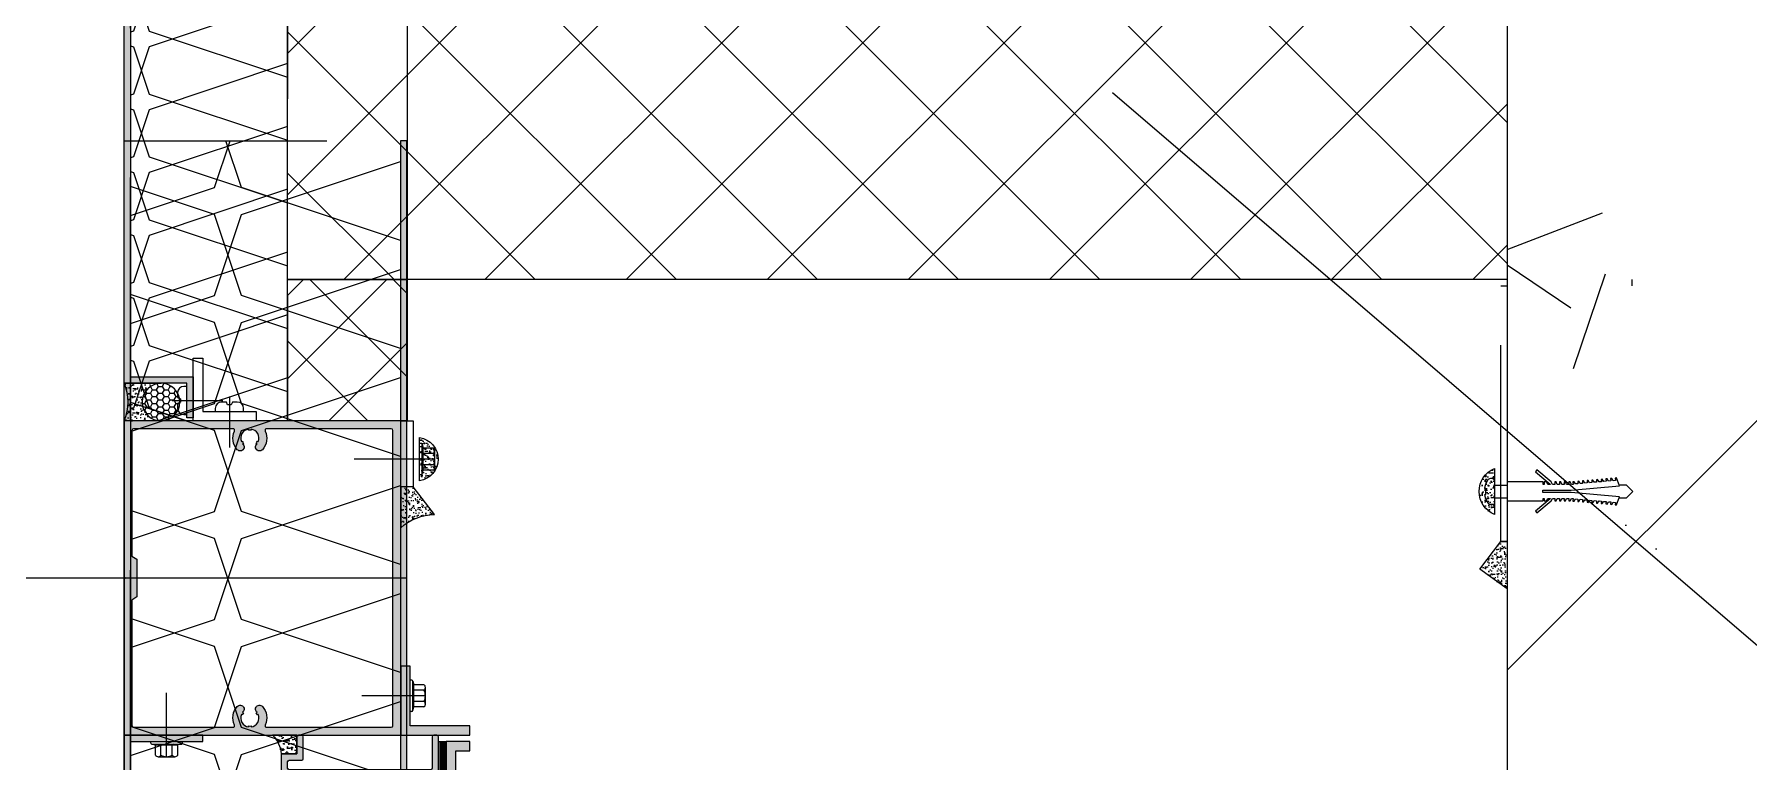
# Model space of a CAD drawing. Header units: millimetres. Extents: x 12351878 to 12381578, y 696206 to 738256.
# Drawn here: x 12375966 to 12376511, y 731480 to 731712 of the extents above; entities that cross this region are included whole.
import ezdxf

# ---------------------------------------------------------------- set-up
doc = ezdxf.new("R2010")
doc.units = ezdxf.units.MM
doc.header["$LTSCALE"] = 1000
for name, pattern in [('CENTER', [50.800000000000004, 31.75, -6.35, 6.35, -6.35]), ('CENTER2', [28.575000000000003, 19.05, -3.175, 3.175, -3.175]), ('HIDDEN', [0.125, 0.0625, -0.0625]), ('HIDDENX2', [19.049999999999997, 12.7, -6.35])]:
    doc.linetypes.add(name, pattern=pattern)
for name, color, linetype in [('A-WALL', 5, 'Continuous'), ('A-WALL-PATT', 8, 'Continuous'), ('ALUM', 1, 'Continuous'), ('DIM_LEAD', 3, 'Continuous'), ('ELASTOMER', 6, 'Continuous'), ('ELASTOMER-V', 241, 'Continuous'), ('ELASTROMER-V', 241, 'Continuous'), ('EXTRUSION-V', 141, 'Continuous'), ('EXTRUSION1', 4, 'Continuous'), ('EXTRUSION2', 133, 'Continuous'), ('FASTENER', 191, 'Continuous'), ('GLASS-V', 11, 'Continuous'), ('GRID', 8, 'CENTER'), ('INSUL', 8, 'HIDDEN'), ('SILICONE', 8, 'Continuous'), ('SYMBOL', 7, 'Continuous'), ('型材断面填充', 254, 'Continuous'), ('铝板断面填充', 14, 'Continuous')]:
    doc.layers.add(name, color=color, linetype=linetype)

# ---------------------------------------------------------------- blocks, each defined once
blk = doc.blocks.new('*U59')
at = {"linetype": 'ByBlock', "lineweight": -2}
for p, q in [((-5.028571428571013, 0.5142857142927824), (-5.028571428571013, 7.275957614183426e-12)), ((5.028571428571013, 7.275957614183426e-12), (-5.028571428571013, 7.275957614183426e-12)), ((-4.685714285715221, 0.857142857152212), (-3.542857142858338, 1.14285714286234)), ((4.685714285715221, 0.857142857152212), (-4.685714285715221, 0.857142857152212)), ((-3.542857142858338, 4.400000000008731), (-3.542857142858338, 1.14285714286234)), ((3.542857142858338, 1.14285714286234), (-3.542857142858338, 1.14285714286234)), ((2.657142857144208, 4.857142857152212), (-2.657142857144208, 4.857142857152212)), ((-2.332922000361577, 0.857142857152212), (-1.77142857142826, 1.14285714286234)), ((-1.77142857142826, 4.400000000008731), (-1.77142857142826, 1.14285714286234)), ((1.77142857142826, 4.400000000008731), (1.77142857142826, 1.14285714286234)), ((2.458636286075489, 0.857142857152212), (1.77142857142826, 1.14285714286234)), ((3.542857142858338, 4.400000000008731), (3.542857142858338, 1.14285714286234)), ((4.685714285715221, 0.857142857152212), (3.542857142858338, 1.14285714286234)), ((5.028571428571013, 0.5142857142927824), (5.028571428571013, 7.275957614183426e-12))]:
    blk.add_line(p, q, dxfattribs=at)
for centre, radius, start, end in [((-4.685714285715221, 0.5142857142927824), 0.3428571428571428, 90, 180), ((-2.657142857144208, 3.770535714291327), 1.086607142857136, 35.40085557752613, 144.5991444224739), ((0, 1.196428571434808), 3.660714285714072, 61.05941179989344, 118.9405882001066), ((2.657142857144208, 3.770535714291327), 1.086607142857129, 35.40085557752613, 144.5991444224739), ((4.685714285715221, 0.5142857142927824), 0.3428571428571428, 0, 90)]:
    blk.add_arc(centre, radius, start, end, dxfattribs=at)
at = {"layer": 'GRID', "ltscale": 0.5}
blk.add_line((0, 4.857142857159488), (0, -20.8138588388405), dxfattribs=at)
blk = doc.blocks.new('*U68')
at = {"color": 0, "linetype": 'ByBlock'}
for p, q in [((-2.000000000000454, 0), (-2.000000000000454, -3.999975240715685)), ((1.999999999999545, 0), (1.999999999999545, -3.999975240715685))]:
    blk.add_line(p, q, dxfattribs=at)
blk.add_lwpolyline([(-3.631647999078154, 2.137003523466773, -0.0990596780167006), (-0.9599999999996952, 3.055712998712806), (-0.9599999999996952, 2.729140914976596), (0.9599999999996952, 2.729140914976596), (0.9599999999996952, 3.055712998712806, -0.0990596780167006), (3.631647999078154, 2.137003523466773, -0.2665876613401604), (4.199999999999477, 1.146785520481898), (4.199999999999477, 0.2400000000006912, -0.4142135623730937), (3.959999999999695, 0), (-3.959999999999695, 0, -0.4142135623731049), (-4.200000000000613, 0.2400000000006912), (-4.200000000000613, 1.146785520481898, -0.2665876613401604)], format="xyb", close=True, dxfattribs=at)
blk.add_lwpolyline([(-6.855000000000018, -13.49597524071577), (-3.000000000000453, -18.09197524071578), (-2.250000000000454, -18.46697524071578), (-2.250000000000454, -19.21697524071578), (-3.000000000000453, -19.21697524071578), (-3.000000000000453, -19.59197524071578), (-2.250000000000454, -19.96697524071578), (-2.250000000000454, -20.71697524071578), (-3.000000000000453, -20.71697524071578), (-3.000000000000453, -21.09197524071578), (-2.250000000000454, -21.46697524071578), (-2.250000000000454, -22.21697524071578), (-3.000000000000453, -22.21697524071578), (-3.000000000000453, -22.59197524071578), (-2.250000000000454, -22.96697524071578), (-2.250000000000454, -23.71697524071578), (-3.000000000000453, -23.71697524071578), (-3.000000000000453, -24.09197524071578), (-2.250000000000454, -24.46697524071578), (-2.250000000000454, -25.05647524071583), (-3.059999999999945, -24.98597524071556), (-3.105000000000018, -25.35947524071571), (-2.384999999999763, -25.79747524071581), (-2.445000000000163, -26.54447524071565), (-3.195000000000163, -26.4799752407157), (-3.224999999999909, -26.85347524071539), (-2.519999999999981, -27.29147524071595), (-2.580000000000381, -28.03997524071565), (-3.330000000000382, -27.97397524071584), (-3.360000000000127, -28.34747524071554), (-2.639999999999872, -28.78697524071595), (-2.7150000000006, -29.53397524071579), (-3.4650000000006, -29.46797524071599), (-3.494999999999436, -29.84147524071568), (-2.77500000000009, -30.28097524071563), (-2.849999999999909, -31.02797524071593), (-3.584999999999581, -30.96197524071567), (-3.615000000000236, -31.33547524071582), (-2.910000000000309, -31.77497524071577), (-2.969999999999799, -32.52197524071563), (-3.719999999999799, -32.45747524071567), (-3.750000000000453, -32.83097524071582), (-3.045000000000527, -33.26897524071546), (-3.105000000000018, -34.01597524071575), (-3.855000000000018, -33.95147524071536), (-3.884999999999764, -34.32497524071596), (-3.164999999999508, -34.7629752407156), (-3.240000000000236, -35.51147524071575), (-3.974999999999909, -35.4454752407155), (-4.019999999999982, -35.81897524071564), (-3.299999999999727, -36.25847524071605), (-3.360000000000127, -37.00547524071544), (-4.110000000000127, -36.93947524071564), (-4.139999999999872, -37.31297524071579), (-3.434999999999945, -37.75247524071575), (-3.494999999999436, -38.49947524071558), (-4.244999999999436, -38.43347524071578), (-4.27500000000009, -38.80697524071547), (-1.724999999999909, -39.78347524071569), (-0.3750000000004547, -24.38747524071596), (-0.3750000000004547, -15.37997524071579), (0.3749999999995452, -15.37997524071579), (0.3749999999995452, -24.38747524071596), (1.724999999999909, -39.78347524071569), (4.27500000000009, -38.80697524071547), (4.230000000000018, -38.43347524071578), (3.495000000000345, -38.49947524071558), (3.419999999999618, -37.75247524071575), (4.139999999999872, -37.31297524071579), (4.110000000000127, -36.93947524071564), (3.360000000000127, -37.00547524071544), (3.284999999999399, -36.25847524071605), (4.005000000000563, -35.81897524071564), (3.974999999999909, -35.4454752407155), (3.224999999999909, -35.51147524071575), (3.165000000000418, -34.7629752407156), (3.870000000000345, -34.32497524071596), (3.83999999999969, -33.95147524071536), (3.08999999999969, -34.01597524071575), (3.0300000000002, -33.26897524071546), (3.749999999999545, -32.83097524071582), (3.704999999999472, -32.45747524071567), (2.969999999999799, -32.52197524071563), (2.894999999999981, -31.77497524071577), (3.615000000000236, -31.33547524071582), (3.585000000000491, -30.96197524071567), (2.835000000000491, -31.02797524071593), (2.77500000000009, -30.28097524071563), (3.480000000000018, -29.84147524071568), (3.450000000000272, -29.46797524071599), (2.700000000000272, -29.53397524071579), (2.639999999999872, -28.78697524071595), (3.344999999999799, -28.34747524071554), (3.315000000000054, -27.97397524071584), (2.565000000000054, -28.03997524071565), (2.505000000000563, -27.29147524071595), (3.224999999999909, -26.85347524071539), (3.195000000000163, -26.4799752407157), (2.445000000000163, -26.54447524071565), (2.370000000000345, -25.79747524071581), (3.08999999999969, -25.35947524071571), (3.059999999999945, -24.98597524071556), (2.249999999999545, -25.05647524071583), (2.249999999999545, -24.46697524071578), (2.999999999999545, -24.09197524071578), (2.999999999999545, -23.71697524071578), (2.249999999999545, -23.71697524071578), (2.249999999999545, -22.96697524071578), (2.999999999999545, -22.59197524071578), (2.999999999999545, -22.21697524071578), (2.249999999999545, -22.21697524071578), (2.249999999999545, -21.46697524071578), (2.999999999999545, -21.09197524071578), (2.999999999999545, -20.71697524071578), (2.249999999999545, -20.71697524071578), (2.249999999999545, -19.96697524071578), (2.999999999999545, -19.59197524071578), (2.999999999999545, -19.21697524071578), (2.249999999999545, -19.21697524071578), (2.249999999999545, -18.46697524071578), (2.999999999999545, -18.09197524071578), (6.855000000000018, -13.49597524071577), (6.284999999999398, -13.01447524071591), (2.325000000000272, -17.71697524071578), (2.249999999999545, -17.71697524071578), (2.249999999999545, -16.96697524071578), (2.999999999999545, -16.59197524071578), (2.999999999999545, -15.84197524071578), (2.249999999999545, -15.84197524071578), (2.249999999999545, -15.46697524071578), (2.999999999999545, -15.46697524071578), (2.999999999999545, -3.999975240715685), (-3.000000000000453, -3.999975240715685), (-3.000000000000453, -15.46697524071578), (-2.250000000000454, -15.46697524071578), (-2.250000000000454, -15.84197524071578), (-3.000000000000453, -15.84197524071578), (-3.000000000000453, -16.59197524071578), (-2.250000000000454, -16.96697524071578), (-2.250000000000454, -17.71697524071578), (-2.3400000000006, -17.71697524071578), (-6.285000000000308, -13.01447524071591)], close=True, dxfattribs=at)
blk.add_lwpolyline([(-2.000000000000454, -39.67816641718628), (-2.000000000000454, -42.00722161752718), (-4.547e-13, -43.99997524071568), (1.999999999999545, -41.99267597064272), (1.999999999999545, -39.67816641718628)], dxfattribs=at)
blk = doc.blocks.new('20221208-LC02')
at = {"layer": '型材断面填充', "linetype": 'ByBlock'}
h = blk.add_hatch(color=256, dxfattribs=at)
edge = h.paths.add_edge_path(flags=16)
edge.add_line((2.5, -6.99999999960346), (2.5, -47))
edge.add_arc((3, -47), 0.5, 180, 270)
edge.add_line((3, -47.5), (34.65579523838096, -47.49999999999636))
edge.add_arc((34.65579523683118, -47.00000000242653), 0.4999999975698302, 270.0000001775916, 385.0702281711805)
edge.add_arc((39.99995091589517, -44.5000000142536), 5.399999990810145, 137.5299817759611, 205.0702278479145, ccw=False)
edge.add_arc((36.9387832742359, -41.69790212291264), 1.250000000089422, 29.999999994727887, 137.5299819162502, ccw=False)
edge.add_arc((36.93878327609127, -41.69790210733845), 1.249999990696188, -42.470018660997084, 29.99999941902189, ccw=False)
edge.add_arc((39.99995091848541, -44.49999999810461), 2.900000000181009, 137.529981922016, 142.0718582329696)
edge.add_line((37.71248232560174, -42.71744917481192), (37.97509137222369, -42.86906657857253))
edge.add_arc((39.9999509184272, -44.49999999786814), 2.600000000005153, 141.1501169040583, 158.8498831005553)
edge.add_line((37.57509137225861, -43.56188690160343), (37.31248232560029, -43.41026949783918))
edge.add_arc((39.99995091840537, -44.49999999789361), 2.900000000010801, 157.9281417677023, 262.0718582346679)
edge.add_line((39.59995091844758, -47.37228132117889), (39.59995091845485, -47.06904651365767))
edge.add_arc((39.99995091835444, -44.4999999979409), 2.599999999968484, 261.1501169037022, 278.8498831005157)
edge.add_line((40.39995091844321, -47.06904651362856), (40.39995091845776, -47.37228132117889))
edge.add_arc((39.9999509183981, -44.49999999792271), 2.899999999995512, 277.9281417674047, 382.0718582349279)
edge.add_line((42.68741951114498, -43.41026949774823), (42.42481046450848, -43.5618869015052))
edge.add_arc((39.99995091839082, -44.4999999979118), 2.600000000009137, 21.15011690276566, 38.84988309937198)
edge.add_line((42.02481046449975, -42.86906657849249), (42.28741951112897, -42.71744917471733))
edge.add_arc((39.99995106457936, -44.50000017262209), 2.899999992084716, 37.92814626531133, 42.47002339311909)
edge.add_arc((43.06111853289622, -41.69790209024723), 1.249999999762535, 150.000000009156, 222.4700181958035, ccw=False)
edge.add_arc((43.06111854433402, -41.69790208929044), 1.250000009190942, 42.470018990228596, 150.0000003092716, ccw=False)
edge.add_arc((39.99995091773599, -44.49999999361535), 5.399999997576094, -25.07022803200431, 42.4700186433916, ccw=False)
edge.add_arc((45.34410659842979, -47), 0.5000000000005413, 154.9297720058249, 270)
edge.add_line((45.34410659842979, -47.5), (84.99995091736491, -47.49999999998909))
edge.add_arc((84.99995091736491, -46.99999999998909), 0.5, 270, 360)
edge.add_line((85.49995091736491, -46.99999999998909), (85.49995091736491, 47.00000000001091))
edge.add_arc((84.99995091736491, 47.00000000001091), 0.5, 0, 90)
edge.add_line((84.99995091736491, 47.50000000001091), (45.34410659792775, 47.5))
edge.add_arc((45.34410659792775, 47.00000000000364), 0.499999999996362, 90, 205.070227985965)
edge.add_arc((39.9999509169138, 44.49999999430656), 5.399999997577029, -42.470018642462094, 25.070228024716982, ccw=False)
edge.add_arc((43.06111854356277, 41.69790209003622), 1.250000009194104, 209.9999996913284, 317.5299810103656, ccw=False)
edge.add_arc((43.06111853211041, 41.69790209099301), 1.249999999750459, 137.5299818046885, 209.9999999917775, ccw=False)
edge.add_arc((39.99995106378628, 44.50000017328784), 2.899999992045648, 317.5299766079323, 322.0718537359109)
edge.add_line((42.28741951034317, 42.71744917545584), (42.02481046370667, 42.86906657922373))
edge.add_arc((39.99995091759047, 44.49999999858846), 2.599999999980514, 321.1501169016652, 338.8498830984475)
edge.add_line((42.42481046370085, 43.56188690224371), (42.68741951033735, 43.41026949849038))
edge.add_arc((39.99995091757592, 44.49999999861393), 2.899999999996318, 337.9281417661126, 442.0718582336118)
edge.add_line((40.39995091758465, 47.37228132187738), (40.3999509175701, 47.06904651432706))
edge.add_arc((39.99995091753226, 44.49999999863212), 2.599999999968184, 81.15011690061799, 98.84988309743153)
edge.add_line((39.59995091758174, 47.06904651434161), (39.59995091756718, 47.37228132186283))
edge.add_arc((39.99995091757592, 44.49999999858846), 2.900000000006504, 97.92814176635848, 202.0718582335795)
edge.add_line((37.31248232479993, 43.41026949847583), (37.57509137145098, 43.56188690225099))
edge.add_arc((39.99995091759047, 44.49999999855208), 2.599999999991428, 201.1501169004238, 218.8498830971071)
edge.add_line((37.97509137143061, 42.86906657922373), (37.71248232480866, 42.71744917546312))
edge.add_arc((39.99995091768506, 44.49999999883585), 2.900000000224605, 217.9281417683661, 222.4700180793446)
edge.add_arc((36.93878327532002, 41.6979021079751), 1.249999990694837, -29.999999418133086, 42.47001866193938, ccw=False)
edge.add_arc((36.93878327346465, 41.69790212354928), 1.250000000087285, 222.4700180848151, 330.00000000616086, ccw=False)
edge.add_arc((39.99995091507299, 44.50000001494118), 5.39999999081059, 154.9297721593727, 222.4700182250489, ccw=False)
edge.add_arc((34.65579523569613, 47.00000000243381), 0.4999999975694139, 334.929771835921, 449.9999998232421)
edge.add_line((34.65579523723864, 47.50000000000364), (3, 47.5))
edge.add_arc((3, 47), 0.5, 90, 180)
edge.add_line((2.5, 47), (2.5, 7.00000000039654))
edge.add_line((2.5, 7.00000000039654), (4, 6.00000000039654))
edge.add_line((4, 6.00000000039654), (4, -5.99999999960346))
edge.add_line((4, -5.99999999960346), (2.5, -6.99999999960346))
edge = h.paths.add_edge_path()
edge.add_line((0, -0.2999999999992724), (0, -50))
edge.add_line((0, -50), (87.99995091736491, -49.99999999998909))
edge.add_line((87.99995091736491, -49.99999999998909), (87.99995091736491, 50.00000000001091))
edge.add_line((87.99995091736491, 50.00000000001091), (0, 50))
edge.add_line((0, 50), (0, 0.2999999999992724))
edge.add_arc((0, 0), 0.2999999999992724, -90, 90, ccw=False)
at = {"color": 0, "linetype": 'ByBlock'}
for points in [[(0, -0.2999999999992724), (0, -50), (87.99995091736491, -49.99999999998909), (87.99995091736491, 50.00000000001091), (0, 50), (0, 0.2999999999992724, -0.9999999999999999)], [(2.5, -6.99999999960346), (2.5, -47, 0.414213562373095), (3, -47.5), (34.65579523838096, -47.49999999999636, 0.5490175104175196), (35.10868978350481, -46.78813559492119, -0.3035384596239542), (36.01674482313683, -40.85389673494501, -0.5069448702634813), (38.02131502910197, -41.07290212296721, -0.3271885650726631), (37.86082171175804, -42.54190749825284, 0.01982026876785896), (37.71248232560174, -42.71744917481192), (37.97509137222369, -42.86906657857253, 0.07738371066582642), (37.57509137225861, -43.56188690160343), (37.31248232560029, -43.41026949783918, 0.4885090795910595), (39.59995091844758, -47.37228132117889), (39.59995091845485, -47.06904651365767, 0.07738371066725233), (40.39995091844321, -47.06904651362856), (40.39995091845776, -47.37228132117889, 0.4885090795940417), (42.68741951114498, -43.41026949774823), (42.42481046450848, -43.5618869015052, 0.07738371066635864), (42.02481046449975, -42.86906657849249), (42.28741951112897, -42.71744917471733, 0.01982027233345179), (42.1390800836889, -42.54190747979737, -0.3271885655898134), (41.97858677827026, -41.07290209053826, -0.5069448669586435), (43.98315698879742, -40.85389668058633, -0.3035384624997088), (44.89121204890398, -46.78813559286573, 0.5490175104135072), (45.34410659842979, -47.5), (84.99995091736491, -47.49999999998909, 0.414213562373095), (85.49995091736491, -46.99999999998909), (85.49995091736491, 47.00000000001091, 0.414213562373095), (84.99995091736491, 47.50000000001091), (45.34410659792775, 47.5, 0.5490175103733188), (44.89121204837284, 46.78813559293485, -0.3035384624606132), (43.98315698803344, 40.85389668134303, -0.5069448669602903), (41.97858677750628, 41.07290209127314, -0.3271885655898843), (42.13908008290309, 42.54190748052861, 0.01982027233416778), (42.28741951034317, 42.71744917545584), (42.02481046370667, 42.86906657922373, 0.07738371066710646), (42.42481046370085, 43.56188690224371), (42.68741951033735, 43.41026949849038, 0.4885090795931064), (40.39995091758465, 47.37228132187738), (40.3999509175701, 47.06904651432706, 0.07738371066724005), (39.59995091758174, 47.06904651434161), (39.59995091756718, 47.37228132186283, 0.4885090795916054), (37.31248232479993, 43.41026949847583), (37.57509137145098, 43.56188690225099, 0.07738371066666419), (37.97509137143061, 42.86906657922373), (37.71248232480866, 42.71744917546312, 0.01982026876795936), (37.86082171097223, 42.54190749890404, -0.327188565073362), (38.02131502833799, 41.07290212362204, -0.5069448702631493), (36.01674482238013, 40.85389673556347, -0.3035384595938929), (35.10868978239159, 46.78813559498667, 0.549017510375187), (34.65579523723864, 47.50000000000364), (3, 47.5, 0.414213562373095), (2.5, 47), (2.5, 7.00000000039654), (4, 6.00000000039654), (4, -5.99999999960346)]]:
    blk.add_lwpolyline(points, format="xyb", close=True, dxfattribs=at)
blk = doc.blocks.new('20221208-LC05')
at = {"layer": '型材断面填充', "linetype": 'ByBlock'}
h = blk.add_hatch(color=256, dxfattribs=at)
edge = h.paths.add_edge_path()
edge.add_line((50, -24.5), (50, 12.5))
edge.add_arc((49.5, 12.5), 0.5, 0, 90)
edge.add_line((49.5, 13), (48.5, 13))
edge.add_arc((48.5, 12.5), 0.5, 90, 180)
edge.add_line((48, 12.5), (48, 2.5))
edge.add_arc((47.5, 2.5), 0.5, -90, 0, ccw=False)
edge.add_line((47.5, 2), (2.5, 2))
edge.add_arc((2.5, 2.5), 0.5, 180, 270, ccw=False)
edge.add_line((2, 2.5), (2, 4.500000000007276))
edge.add_arc((2.5, 4.500000000007276), 0.5, 90, 180, ccw=False)
edge.add_line((2.5, 5.000000000007276), (6.5, 5.000000000007276))
edge.add_arc((6.5, 5.500000000007276), 0.5, 270, 360)
edge.add_line((7, 5.500000000007276), (7, 12.5))
edge.add_arc((6.5, 12.5), 0.5, 0, 90)
edge.add_line((6.5, 13), (5.5, 13))
edge.add_arc((5.5, 12.5), 0.5, 90, 180)
edge.add_line((5, 12.5), (5, 7.000000000003638))
edge.add_line((5, 7.000000000003638), (0, 7))
edge.add_line((0, 7), (0, 0))
edge.add_line((0, 0), (9.545484914677218, 0))
edge.add_line((9.545484914677218, 0), (9.845484914680128, 0.2999999999883585))
edge.add_line((9.845484914680128, 0.2999999999883585), (10.14548491468304, 0))
edge.add_line((10.14548491468304, 0), (36.45762077829568, 0))
edge.add_line((36.45762077829568, 0), (36.75762077829859, 0.2999999999883585))
edge.add_line((36.75762077829859, 0.2999999999883585), (37.0576207783015, 0))
edge.add_line((37.0576207783015, 0), (48, 0))
edge.add_line((48, 0), (48, -24.5))
edge.add_arc((48.5, -24.5), 0.5, 180, 270)
edge.add_line((48.5, -25), (49.5, -25))
edge.add_arc((49.5, -24.5), 0.5, 270, 360)
at = {"linetype": 'ByBlock'}
blk.add_lwpolyline([(50, -24.5), (50, 12.5, 0.414213562373095), (49.5, 13), (48.5, 13, 0.414213562373095), (48, 12.5), (48, 2.5, -0.414213562373095), (47.5, 2), (2.5, 2, -0.414213562373095), (2, 2.5), (2, 4.500000000007276, -0.414213562373095), (2.5, 5.000000000007276), (6.5, 5.000000000007276, 0.414213562373095), (7, 5.500000000007276), (7, 12.5, 0.414213562373095), (6.5, 13), (5.5, 13, 0.414213562373095), (5, 12.5), (5, 7.000000000003638), (0, 7), (0, 0), (9.545484914677218, 0), (9.845484914680128, 0.2999999999883585), (10.14548491468304, 0), (36.45762077829568, 0), (36.75762077829859, 0.2999999999883585), (37.0576207783015, 0), (48, 0), (48, -24.5, 0.414213562373095), (48.5, -25), (49.5, -25, 0.414213562373095)], format="xyb", close=True, dxfattribs=at)
blk = doc.blocks.new('*U97')
at = {"linetype": 'ByBlock', "lineweight": -2}
for p, q in [((-5.028571428571013, 0.5142857142927824), (-5.028571428571013, 7.275957614183426e-12)), ((5.028571428571013, 7.275957614183426e-12), (-5.028571428571013, 7.275957614183426e-12)), ((-4.685714285715221, 0.857142857152212), (-3.542857142858338, 1.14285714286234)), ((4.685714285715221, 0.857142857152212), (-4.685714285715221, 0.857142857152212)), ((-3.542857142858338, 4.400000000008731), (-3.542857142858338, 1.14285714286234)), ((3.542857142858338, 1.14285714286234), (-3.542857142858338, 1.14285714286234)), ((2.657142857144208, 4.857142857152212), (-2.657142857144208, 4.857142857152212)), ((-2.332922000361577, 0.857142857152212), (-1.77142857142826, 1.14285714286234)), ((-1.77142857142826, 4.400000000008731), (-1.77142857142826, 1.14285714286234)), ((1.77142857142826, 4.400000000008731), (1.77142857142826, 1.14285714286234)), ((2.458636286075489, 0.857142857152212), (1.77142857142826, 1.14285714286234)), ((3.542857142858338, 4.400000000008731), (3.542857142858338, 1.14285714286234)), ((4.685714285715221, 0.857142857152212), (3.542857142858338, 1.14285714286234)), ((5.028571428571013, 0.5142857142927824), (5.028571428571013, 7.275957614183426e-12))]:
    blk.add_line(p, q, dxfattribs=at)
for centre, radius, start, end in [((-4.685714285715221, 0.5142857142927824), 0.3428571428571428, 90, 180), ((-2.657142857144208, 3.770535714291327), 1.086607142857136, 35.40085557752613, 144.5991444224739), ((0, 1.196428571434808), 3.660714285714072, 61.05941179989344, 118.9405882001066), ((2.657142857144208, 3.770535714291327), 1.086607142857129, 35.40085557752613, 144.5991444224739), ((4.685714285715221, 0.5142857142927824), 0.3428571428571428, 0, 90)]:
    blk.add_arc(centre, radius, start, end, dxfattribs=at)
at = {"layer": 'GRID', "ltscale": 0.5}
blk.add_line((0, 4.857142857159488), (0, -15.42104510233063), dxfattribs=at)
blk = doc.blocks.new('20221208-LC06')
at = {"layer": '型材断面填充', "linetype": 'ByBlock'}
blk.add_hatch(color=256, dxfattribs=at).paths.add_polyline_path([(22, 3), (3, 3), (3, 22), (0, 22), (0, 0), (22, 0)])
blk.add_lwpolyline([(22, 3), (3, 3), (3, 22), (0, 22), (0, 0), (22, 0)], close=True)
at = {"layer": 'FASTENER', "rotation": 269.9998805842413}
blk.add_blockref('*U97', (3, 12.5), dxfattribs=at)
blk = doc.blocks.new('20221208-LC09')
at = {"layer": '型材断面填充', "linetype": 'ByBlock'}
blk.add_hatch(color=256, dxfattribs=at).paths.add_polyline_path([(25, 0), (0, 0), (0, -40), (2, -40), (2, -2), (25, -2)])
at = {"linetype": 'ByBlock'}
blk.add_lwpolyline([(25, 0), (0, 0), (0, -40), (2, -40), (2, -2), (25, -2)], close=True, dxfattribs=at)
at = {"layer": 'FASTENER', "rotation": 179.9998805842413}
blk.add_blockref('*U97', (13.5, -2), dxfattribs=at)
blk = doc.blocks.new('*U133')
at = {"linetype": 'CENTER2', "ltscale": 0.5}
blk.add_line((0, 5.682552812322683), (0, -13.72271173098998), dxfattribs=at)
at = {"color": 0, "linetype": 'ByBlock'}
blk.add_lwpolyline([(-0.6749999999992724, 2.506874680595502), (-1.174999999999272, 3.599999999998545), (-2.999999999998181, 3.600000000002183, 0.4142135623730951), (-5.399999999999636, 1.200000000000728), (-5.399999999999636, 0), (5.399999999999636, 0), (5.400000000001455, 1.19999999999709, 0.4142135623730951), (3.000000000001819, 3.599999999998545), (1.174999999999272, 3.599999999998545), (0.6749999999992724, 2.506874680595502)], format="xyb", close=True, dxfattribs=at)
blk = doc.blocks.new('*U81')
at = {"layer": 'ELASTOMER-V', "linetype": 'ByBlock'}
h = blk.add_hatch(dxfattribs=at)
h.set_pattern_fill('HONEY', color=256, scale=10, angle=90.00000000002557, style=0)
h.set_pattern_definition([(90, (777.9763210752899, -18948.4054980909), (-1.082531754731385, 1.874999999999516), [1.25, -2.5]), (210.0000000000255, (777.9763210752899, -18948.4054980909), (-1.082531754729711, -1.875000000000482), [1.249999999999997, -2.499999999999994]), (150.0000000000255, (777.9763210752899, -18948.4054980909), (-2.165063509461096, -9.662e-13), [-2.5, 1.25])])
edge = h.paths.add_edge_path()
edge.add_arc((6.00000064651249, 11.73395076351153), 5.999999344334356, 0, 360)
at = {"layer": 'SILICONE'}
h = blk.add_hatch(dxfattribs=at)
h.set_pattern_fill('AR-SAND', color=256, angle=90.00000000002557, style=0)
h.set_pattern_definition([(127.5000000000256, (777.9763210752899, -18948.4054980909), (-1.92682376901313, -0.0629933581104684), [0, -1.52, 0, -1.7, 0, -1.625]), (97.50000000002554, (777.9763210752899, -18948.4054980909), (-2.82214606523053, 1.769776705266466), [0, -0.82, 0, -1.369999999999999, 0, -0.525]), (57.50000000002556, (777.9763210752899, -18949.63549809088), (-0.0056590535383553, 3.114141861751492), [0, -0.4999999999999977, 0, -1.79999999999999, 0, -2.34999999999998]), (47.50000000002557, (777.9763210752899, -18949.63549809088), (-0.8776755649355914, 3.006126604571902), [0, -0.25, 0, -1.179999999999999, 0, -1.35])])
edge = h.paths.add_edge_path()
edge.add_line((-1.223408617079258e-06, 11.73395025841455), (0, 0))
edge.add_arc((5.999999995414328, -13.71720165333131), 14.97202795693112, 66.37509497301721, 113.62490502698279, ccw=False)
edge.add_line((11.99999999082866, 0), (11.9999999908614, 11.73395126860851))
edge.add_arc((6.000000646510671, 11.73395076350608), 5.999999344350748, -179.99999517673064, 4.8233733878078056e-06, ccw=False)
at = {"layer": '铝板断面填充', "linetype": 'ByBlock'}
h = blk.add_hatch(color=256, dxfattribs=at)
h.dxf.hatch_style = 1
h.paths.add_polyline_path([(395.0000030367768, 1.999999999867278), (369.1821183349924, 1.999999999852726), (13.99999999082866, 2), (13.9999999908614, 22), (0.9999999908613972, 22), (0.9999999908613972, 19.99999999999272), (11.9999999908614, 19.99999999999272), (11.99999999082866, 0), (369.1821183349924, -1.472738861225766e-10), (395.0000030367768, -1.399979285083932e-10)])
at = {"layer": 'ALUM'}
blk.add_lwpolyline([(395.0000030367768, 1.999999999867278), (369.1821183349924, 1.999999999852726), (13.99999999082866, 2), (13.9999999908614, 22), (0.9999999908613972, 22), (0.9999999908613972, 19.99999999999272), (11.9999999908614, 19.99999999999272), (11.99999999082866, 0), (369.1821183349924, -1.472738861225766e-10), (395.0000030367768, -1.399979285083932e-10)], close=True, dxfattribs=at)
at = {"layer": 'ELASTOMER'}
blk.add_circle((6.00000064651249, 11.73395076351153), 5.999999344334356, dxfattribs=at)
at = {"layer": 'EXTRUSION2'}
blk.add_lwpolyline([(-9.138602763414383e-09, 42), (-9.138602763414383e-09, 22), (19.9999999908614, 22), (19.9999999908614, 25), (2.999999990861397, 25), (2.999999990861397, 42)], close=True, dxfattribs=at)
at = {"layer": 'SILICONE'}
blk.add_lwpolyline([(-1.223408617079258e-06, 11.73395025841455), (0, 0), (0, 0, -0.2091377174264752), (11.99999999082866, 0), (11.9999999908614, 11.73395126860851, -1.000000000000909), (1.302159944316372e-06, 11.73395025841455)], format="xyb", dxfattribs=at)
at = {"layer": 'FASTENER', "xscale": -0.8333333333333337, "yscale": 0.8333333333333337, "zscale": 0.8333333333333337}
for p, rotation in [((2.999999990861397, 33.5), 269.9999999999745), ((6.499999990861397, 19.99999999999272), 180)]:
    blk.add_blockref('*U133', p, dxfattribs=dict(at, rotation=rotation))
blk = doc.blocks.new('*U82')
at = {"layer": 'INSUL'}
h = blk.add_hatch(dxfattribs=at)
h.set_pattern_fill('保温棉50', color=256, scale=2.500000000000002, angle=90, pattern_type=2)
h.set_pattern_definition([(108.4349488229, (2.499999999988634, -7.500000000000092), (-49.99999999996781, 130.0000000001097), [15.81150000000001, -142.3023830085001]), (18.43494882299999, (-47.50000000001141, -22.50000000000011), (99.99999999997317, 40.00000000013294), [47.43500000000006, -110.6788830085001]), (71.565051177, (-2.500000000011371, -7.500000000000092), (3.514311404525926e-11, 19.99999999998655), [15.81150000000001, -142.3023830085]), (161.5650511771, (-2.500000000011371, 7.499999999999922), (-50.00000000005323, 10.00000000000965), [47.43500000000004, -110.6788830085001])])
h.paths.add_polyline_path([(-1.13686837721616e-11, -8.526512829121202e-14), (49.99999999998867, -8.526512829121202e-14), (49.99999999998867, 790.0000060826753), (-1.13686837721616e-11, 790.0000060826753)])
blk.add_lwpolyline([(-1.13686837721616e-11, -8.526512829121202e-14), (49.99999999998867, -8.526512829121202e-14), (49.99999999998867, 790.0000060826753), (-1.13686837721616e-11, 790.0000060826753)], close=True, dxfattribs=at)
blk = doc.blocks.new('gyqs09')
at = {"layer": 'A-WALL-PATT'}
h = blk.add_hatch(dxfattribs=at)
h.set_pattern_fill('钢筋混凝土', color=256, scale=50, style=0)
h.set_pattern_definition([(45, (-12372697.50000522, -729722.9283430666), (-88.38834764831843, 88.38834764831844), []), (49.99999999999999, (-12372697.50000522, -729722.9283430666), (358.6300913003767, -31.37606749129755), [37.5, -412.5]), (355, (-12372697.50000522, -729722.9283430666), (-69.3756668065, 376.0960668500059), [30, -330]), (100.4514, (-12372667.61416522, -729725.5430130666), (289.2546908570108, 344.7197710304768), [31.870095, -350.571056]), (46.18420000000002, (-12372697.50000522, -729622.9283430666), (533.6205243128222, -82.75950716450905), [56.24999999999999, -618.7499999999998]), (96.6356, (-12372653.03163272, -729629.8249965666), (467.3313527743517, 487.0589354502209), [47.805144, -525.8565]), (351.1842, (-12372697.50000522, -729622.9283430666), (467.3309725668136, 487.0593004626623), [45, -495]), (21, (-12372647.50000522, -729647.9283430666), (298.4535260592309, -201.3094453326694), [37.5, -412.5]), (326.0000000000001, (-12372647.50000522, -729647.9283430666), (121.6576659607909, 362.5750225234265), [30, -330]), (71.4514, (-12372622.62888872, -729664.7041460666), (420.111314290745, 161.2652483549762), [31.870095, -350.571056]), (37.50000000000001, (-12372697.50000522, -729722.9283430666), (6.079927658645334, 166.4469269156558), [0, -326, 0, -335, 0, -331.25]), (7.499999999999999, (-12372697.50000522, -729722.9283430666), (131.5347687210743, 197.2058559411801), [0, -191, 0, -318.5, 0, -126.25]), (327.5, (-12372809.00000522, -729722.9283430666), (266.9112180862045, -11.27743586718988), [0, -125, 0, -390, 0, -517.5]), (317.5, (-12372859.00000522, -729722.9283430666), (291.5930846711931, 50.05249116615887), [0, -162.5, 0, -259, 0, -367.5])])
h.paths.add_polyline_path([(3736.999970069155, 1961.220059310202), (5337.000006349757, 1954.744854418328), (5337.000006349757, 2560.571656933404), (6790.499994784594, 2560.571656933404), (6790.499994782731, 2710.571656933404), (5337.000006349757, 2710.571656933404), (5337.000006349757, 4104.744854418212), (3736.999979320914, 4104.744854418212), (3737.000002952293, 2560.57165614143), (3486.999994784594, 2560.571656933404), (3486.999994784594, 2310.571656933404), (3736.999997286126, 2310.571651269216)])
at = {"layer": 'INSUL', "linetype": 'ByBlock'}
h = blk.add_hatch(dxfattribs=at)
h.set_pattern_fill('ANSI37', color=256, scale=20)
h.set_pattern_definition([(45, (-12393068.00000522, -704772.9283430666), (-22.45064030267288, 22.45064030267288), []), (135, (-12393068.00000522, -704772.9283430666), (-22.45064030267288, -22.45064030267288), [])])
h.paths.add_polyline_path([(3349.00003737025, 2110.571657034801), (3736.99999493733, 2110.571657166816), (3736.99999493733, 1910.571657066466), (3349.00003737025, 1910.571656934451)])
at = {"layer": 'INSUL'}
h = blk.add_hatch(dxfattribs=at)
h.set_pattern_fill('ANSI37', color=256, scale=150)
h.set_pattern_definition([(45, (-32889.20457428694, 32354.4644342484), (-13.25825214724777, 13.25825214724777), []), (135, (-32889.20457428694, 32354.4644342484), (-13.25825214724777, -13.25825214724776), [])])
h.paths.add_polyline_path([(3349.000045532361, 1910.571656142478), (3386.999977784231, 1910.571657471708), (3386.999977784231, 1865.571567715146), (3349.000045532361, 1865.571566385916)])
at = {"layer": 'SILICONE', "linetype": 'ByBlock'}
h = blk.add_hatch(dxfattribs=at)
h.set_pattern_fill('AR-SAND', color=256, angle=-1.272221872585407e-14, style=0)
h.set_pattern_definition([(37.49999999999999, (-8096.249660974368, -1542.033787994995), (-0.06299335810960771, 1.926823769013158), [0, -1.519999999999999, 0, -1.699999999999999, 0, -1.624999999999999]), (7.499999999999979, (-8096.249660974368, -1542.033787994995), (1.769776705267727, 2.82214606522974), [0, -0.8199999999999998, 0, -1.37, 0, -0.5249999999999999]), (327.5, (-8097.479660974815, -1542.033787994995), (3.114141861751495, 0.005659053536964137), [0, -0.5, 0, -1.8, 0, -2.35]), (317.4999999999999, (-8097.479660974815, -1542.033787994995), (3.006126604572293, 0.8776755649342486), [0, -0.25, 0, -1.179999999999999, 0, -1.35])])
edge = h.paths.add_edge_path()
edge.add_arc((3389.956746904179, 1853.411854079808), 6.939381577471416, 278.64636112624754, 441.3536388285397, ccw=False)
edge.add_line((3390.99998126924, 1846.55133815622), (3390.999981274654, 1860.272370002727))
at = {"layer": 'SILICONE'}
h = blk.add_hatch(dxfattribs=at)
h.set_pattern_fill('AR-SAND', color=256, angle=270, style=0)
h.set_pattern_definition([(307.5, (-53023.05216009356, 18896.96871592978), (1.926823769013159, 0.06299335810960731), [0, -1.519999999999995, 0, -1.699999999999995, 0, -1.624999999999995]), (277.4999999999999, (-53023.05216009356, 18896.96871592978), (2.822146065229739, -1.769776705267728), [0, -0.82, 0, -1.37, 0, -0.525]), (237.5, (-53023.05216009356, 18898.19871592976), (0.005659053536963606, -3.114141861751495), [0, -0.5, 0, -1.8, 0, -2.35]), (227.5, (-53023.05216009356, 18898.19871592976), (0.877675564934248, -3.006126604572294), [0, -0.2499999999999999, 0, -1.179999999999999, 0, -1.349999999999999])])
edge = h.paths.add_edge_path()
edge.add_line((3732.990759933367, 1850.441356568132), (3732.990759516135, 1835.83628361579))
edge.add_arc((3736.015729347244, 1843.138820005581), 7.90426974521108, 112.5010697037863, 247.49892702260252, ccw=False)
at = {"layer": 'SILICONE', "linetype": 'ByBlock'}
h = blk.add_hatch(dxfattribs=at)
h.set_pattern_fill('AR-SAND', color=256, style=0)
h.set_pattern_definition([(37.50000000000001, (-8099.700693268329, -1526.457048925688), (-0.0629933581096082, 1.926823769013158), [0, -1.52, 0, -1.7, 0, -1.625]), (7.499999999999999, (-8099.700693268329, -1526.457048925688), (1.769776705267727, 2.82214606522974), [0, -0.82, 0, -1.37, 0, -0.525]), (327.5, (-8100.930693268776, -1526.457048925688), (3.114141861751495, 0.0056590535369649), [0, -0.5, 0, -1.8, 0, -2.35]), (317.5, (-8100.930693268776, -1526.457048925688), (3.006126604572293, 0.8776755649342494), [0, -0.25, 0, -1.179999999999999, 0, -1.35])])
edge = h.paths.add_edge_path()
edge.add_line((3384.999996300787, 1844.561333036167), (3384.999996300787, 1831.571688518627))
edge.add_arc((3396.078175829723, 1819.198665809119), 16.60776181940015, 91.30247339187872, 131.8396590221465, ccw=False)
edge.add_line((3395.700673244894, 1835.802136664628), (3388.999948788434, 1844.561333036167))
edge.add_line((3388.999948788434, 1844.561333036167), (3384.999996300787, 1844.561333036167))
at = {"layer": 'SILICONE'}
h = blk.add_hatch(dxfattribs=at)
h.set_pattern_fill('AR-SAND', color=256, angle=180, style=0)
h.set_pattern_definition([(217.5, (99998.81119513884, 20934.3876396463), (0.06299335810960743, -1.926823769013159), [0, -1.519999999999998, 0, -1.699999999999998, 0, -1.624999999999998]), (187.5, (99998.81119513884, 20934.3876396463), (-1.769776705267728, -2.822146065229739), [0, -0.82, 0, -1.37, 0, -0.525]), (147.4999999999999, (100000.0411951393, 20934.3876396463), (-3.114141861751495, -0.005659053536963797), [0, -0.4999999999999984, 0, -1.799999999999994, 0, -2.349999999999987]), (137.5, (100000.0411951393, 20934.3876396463), (-3.006126604572294, -0.8776755649342483), [0, -0.2499999999999987, 0, -1.179999999999989, 0, -1.349999999999989])])
h.paths.add_polyline_path([(3728.290010510013, 1818.426380089484), (3734.990734966472, 1827.185576461023), (3736.990734966472, 1827.185576461023), (3736.990734966472, 1812.083479251247)])
at = {"layer": 'SILICONE', "linetype": 'ByBlock'}
h = blk.add_hatch(dxfattribs=at)
h.set_pattern_fill('AR-SAND', color=256, style=0)
h.set_pattern_definition([(37.50000000000001, (-56739.37153496593, 32169.58985929692), (-0.06299335810960816, 1.926823769013159), [0, -1.52, 0, -1.7, 0, -1.625]), (7.499999999999999, (-56739.37153496593, 32169.58985929692), (1.769776705267727, 2.82214606522974), [0, -0.82, 0, -1.37, 0, -0.525]), (327.5, (-56740.60153496638, 32169.58985929692), (3.114141861751495, 0.005659053536964942), [0, -0.5, 0, -1.8, 0, -2.35]), (317.5, (-56740.60153496638, 32169.58985929692), (3.006126604572294, 0.8776755649342494), [0, -0.25, 0, -1.18, 0, -1.35])])
edge = h.paths.add_edge_path()
edge.add_line((3347.000045383349, 1759.571656142478), (3352.000045383349, 1759.571656142478))
edge.add_line((3352.000045383349, 1759.571656142478), (3352.000045383349, 1765.571656142478))
edge.add_line((3352.000045383349, 1765.571656142478), (3344.220686357468, 1765.571656142478))
edge.add_arc((3337.270311580971, 1758.708321948419), 9.767961188801698, 5.070662574410505, 44.638982404802675, ccw=False)
at = {"layer": '型材断面填充', "linetype": 'ByBlock'}
blk.add_hatch(color=256, dxfattribs=at).paths.add_polyline_path([(3402.500513672829, 1740.57165588229), (3402.500506553799, 1760.57165588229), (3406.962601009756, 1760.571657470311), (3406.962599942461, 1763.571657470311), (3399.500505486503, 1763.571654814645), (3399.500513672829, 1740.571653122315)])
at = {"linetype": 'ByBlock'}
blk.add_line((3776.715500930324, 1910.571656274493, 6.229945069146956e-08), (3776.715500930324, 1908.571656274493, 6.229945069146956e-08), dxfattribs=at)
at = {"layer": 'A-WALL', "elevation": 6.41753533369835e-08}
blk.add_lwpolyline([(3736.999970069155, 4111.220059310202), (3737.000002952293, 2560.57165614143), (3486.999994784594, 2560.571656933404), (3486.999994784594, 2310.571656933404), (3736.999997286126, 2310.571651269216), (3736.999944977462, 502.32710401027)], dxfattribs=at)
at = {"layer": 'ELASTROMER-V', "linetype": 'HIDDEN'}
for points, elevation in [([(3736.990734966472, 1908.571666227188), (3736.990734966472, 1827.185576461023), (3734.990734966472, 1827.185576461023), (3734.990734966472, 1908.571666227188)], 6.229945069146956e-08), ([(3385.000008439645, 1865.571656158427), (3388.999984683469, 1865.571656158427), (3388.999948788434, 1844.561335657723), (3384.999972544611, 1844.561335657723)], 1.316365958272148e-07)]:
    blk.add_lwpolyline(points, close=True, dxfattribs=dict(at, elevation=elevation))
at = {"layer": 'EXTRUSION-V'}
blk.add_line((3386.999996300787, 2650.571649747086, 6.41753533369835e-08), (3386.999996561557, 1865.571656158427, 1.04402299164191e-07), dxfattribs=at)
at = {"layer": 'EXTRUSION1', "elevation": 1.04402299164191e-07}
blk.add_lwpolyline([(3402.500513672829, 1740.57165588229), (3402.500506553799, 1760.57165588229), (3406.962601009756, 1760.571657470311), (3406.962599942461, 1763.571657470311), (3399.500505486503, 1763.571654814645), (3399.500513672829, 1740.571653122315)], close=True, dxfattribs=at)
at = {"layer": 'GLASS-V', "elevation": 1.04402299164191e-07}
blk.add_lwpolyline([(3397.000708369538, 1315.571656142827), (3397.000496262684, 1763.571660121088), (3399.500496262684, 1763.571661010734), (3399.500708369538, 1315.571657032589)], dxfattribs=at)
at = {"layer": 'GLASS-V', "linetype": 'HIDDENX2', "const_width": 2, "elevation": 1.04402299164191e-07}
blk.add_lwpolyline([(3398.250708369538, 1315.57165658765), (3398.250496262684, 1763.571660565911)], dxfattribs=at)
at = {"layer": 'GRID'}
blk.add_line((3386.999951835722, 1815.571656142827, 1.019658991878382e-07), (2586.989289442077, 1815.571656142827, 6.562558620006929e-08), dxfattribs=at)
at = {"layer": 'INSUL', "linetype": 'ByBlock', "elevation": -2.671660720812548e-08}
blk.add_lwpolyline([(3349.00003737025, 2110.571657034801), (3736.99999493733, 2110.571657166816), (3736.99999493733, 1910.571657066466), (3349.00003737025, 1910.571656934451)], close=True, dxfattribs=at)
at = {"layer": 'INSUL', "elevation": 1.04402299164191e-07}
blk.add_lwpolyline([(3349.000045532361, 1910.571656142478), (3386.999977784231, 1910.571657471708), (3386.999977784231, 1865.571567715146), (3349.000045532361, 1865.571566385916)], close=True, dxfattribs=at)
at = {"layer": 'SILICONE'}
for points, elevation in [([(3390.999981274828, 1860.272370002698, -0.8594320421947705), (3390.99998126924, 1846.55133815622)], 1.316365958272148e-07), ([(3384.999996300787, 1844.561333036167), (3384.999996300787, 1831.571688518627, -0.178744774008331), (3395.700673244894, 1835.802136664628), (3388.999948788434, 1844.561333036167)], 1.316365958272148e-07), ([(3347.000045383349, 1759.571656142478), (3352.000045383349, 1759.571656142478), (3352.000045383349, 1765.571656142478), (3344.220686357468, 1765.571656142478, -0.1743855010021008)], 1.04402299164191e-07)]:
    blk.add_lwpolyline(points, format="xyb", close=True, dxfattribs=dict(at, elevation=elevation))
at = {"layer": 'SILICONE', "elevation": -5.161791798768586e-09}
blk.add_lwpolyline([(3732.990759933367, 1850.441356568132), (3732.990759516135, 1835.83628361579, -0.6681651147197814), (3732.990759933367, 1850.441356568132, -0.3678191468024997)], format="xyb", dxfattribs=at)
blk.add_lwpolyline([(3728.290010510013, 1818.426380089484), (3734.990734966472, 1827.185576461023), (3736.990734966472, 1827.185576461023), (3736.990734966472, 1812.083479251247), (3728.290010510013, 1818.426380089484)], dxfattribs=at)
at = {"color": 0, "linetype": 'ByBlock', "xscale": -1, "rotation": 270}
blk.add_blockref('*U81', (3297.000045383349, 1865.571656142478, 6.41753533369835e-08), dxfattribs=at)
at = {"layer": 'EXTRUSION1'}
for name, p in [('20221208-LC02', (3297.000045383349, 1815.571656142478, 1.04402299164191e-07)), ('20221208-LC06', (3384.999996300787, 1765.571656142478, 1.04402299164191e-07)), ('20221208-LC09', (3297.000045383349, 1765.571656142478, 1.04402299164191e-07)), ('20221208-LC05', (3347.000045383349, 1752.571656142478, 1.04402299164191e-07))]:
    blk.add_blockref(name, p, dxfattribs=at)
at = {"layer": 'FASTENER'}
for name, p, rotation in [('*U59', (3390.999981271103, 1853.411854079459, 1.316365958272148e-07), 269.9998805842413), ('*U68', (3732.990759724751, 1843.138820091961, -5.161791798768586e-09), 90)]:
    blk.add_blockref(name, p, dxfattribs=dict(at, rotation=rotation))
at = {"layer": 'INSUL', "xscale": -1, "rotation": 180}
blk.add_blockref('*U82', (3299.000045383349, 2655.571662225178, 6.41753533369835e-08), dxfattribs=at)
blk = doc.blocks.new('*U112')
at = {"layer": '铝板断面填充', "linetype": 'ByBlock'}
h = blk.add_hatch(color=256, dxfattribs=at)
h.dxf.hatch_style = 1
h.paths.add_polyline_path([(1324.173190181416, 1.999999999537956), (1298.355305479632, 1.999999999523404), (13.99999999082866, 2), (13.9999999908614, 22), (0.9999999908613972, 22), (0.9999999908613972, 19.99999999999272), (11.9999999908614, 19.99999999999272), (11.99999999082866, 0), (1298.355305479632, -4.765962163142541e-10), (1324.173190181416, -4.693202587000707e-10)])
at = {"layer": 'ALUM'}
blk.add_lwpolyline([(1324.173190181416, 1.999999999537956), (1298.355305479632, 1.999999999523404), (13.99999999082866, 2), (13.9999999908614, 22), (0.9999999908613972, 22), (0.9999999908613972, 19.99999999999272), (11.9999999908614, 19.99999999999272), (11.99999999082866, 0), (1298.355305479632, -4.765962163142541e-10), (1324.173190181416, -4.693202587000707e-10)], close=True, dxfattribs=at)
blk = doc.blocks.new('*U111')
at = {"layer": 'INSUL'}
h = blk.add_hatch(dxfattribs=at)
h.set_pattern_fill('保温棉50', color=256, scale=4.298127259997456, angle=90, pattern_type=2)
h.set_pattern_definition([(108.4349488229, (4.298127259986088, -84.81947217989064), (-85.96254519989373, 223.5026175200561), [27.18393566857991, -244.6535006285731]), (18.43494882299999, (-81.66441793996306, -110.6082357398754), (171.925090399852, 68.7700361601878), [81.55266663119177, -190.2847696659613]), (71.565051177, (-4.298127260008826, -84.81947217989064), (6.041983059165127e-11, 34.3850180799565), [27.1839356685799, -244.6535006285729]), (161.5650511771, (-4.298127260008826, -59.0307086199059), (-85.96254520004057, 17.1925090400064), [81.55266663119174, -190.2847696659613])])
h.paths.add_polyline_path([(-1.13686837721616e-11, -71.92509039989827), (85.96254519993776, -71.92509039989827), (85.96254519993776, 1252.248099871195), (-1.13686837721616e-11, 1252.248099871195)])
blk.add_lwpolyline([(-1.13686837721616e-11, -71.92509039989827), (85.96254519993776, -71.92509039989827), (85.96254519993776, 1252.248099871195), (-1.13686837721616e-11, 1252.248099871195)], close=True, dxfattribs=at)
blk = doc.blocks.new('gyqs3')
at = {"layer": 'A-WALL-PATT'}
h = blk.add_hatch(dxfattribs=at)
h.set_pattern_fill('钢筋混凝土', color=256, scale=50, style=0)
h.set_pattern_definition([(45, (-12372697.50000522, -705372.9283430666), (-88.38834764831843, 88.38834764831844), []), (49.99999999999999, (-12372697.50000522, -705372.9283430666), (358.6300913003767, -31.37606749129755), [37.5, -412.5]), (355, (-12372697.50000522, -705372.9283430666), (-69.3756668065, 376.0960668500059), [30, -330]), (100.4514, (-12372667.61416522, -705375.5430130666), (289.2546908570108, 344.7197710304768), [31.870095, -350.571056]), (46.18420000000002, (-12372697.50000522, -705272.9283430666), (533.6205243128222, -82.75950716450905), [56.24999999999997, -618.7499999999995]), (96.6356, (-12372653.03163272, -705279.8249965666), (467.3313527743517, 487.0589354502209), [47.805144, -525.8565]), (351.1842, (-12372697.50000522, -705272.9283430666), (467.3309725668136, 487.0593004626623), [45, -495]), (21, (-12372647.50000522, -705297.9283430666), (298.4535260592309, -201.3094453326694), [37.5, -412.5]), (326.0000000000001, (-12372647.50000522, -705297.9283430666), (121.6576659607909, 362.5750225234265), [30, -330]), (71.4514, (-12372622.62888872, -705314.7041460666), (420.111314290745, 161.2652483549762), [31.870095, -350.571056]), (37.50000000000001, (-12372697.50000522, -705372.9283430666), (6.079927658645334, 166.4469269156558), [0, -326, 0, -335, 0, -331.25]), (7.499999999999999, (-12372697.50000522, -705372.9283430666), (131.5347687210743, 197.2058559411801), [0, -191, 0, -318.5, 0, -126.25]), (327.5, (-12372809.00000522, -705372.9283430666), (266.9112180862045, -11.27743586718988), [0, -125, 0, -390, 0, -517.5]), (317.5, (-12372859.00000522, -705372.9283430666), (291.5930846711931, 50.05249116615887), [0, -162.5, 0, -259, 0, -367.5])])
h.paths.add_polyline_path([(3736.999956374988, 504.7448544184444), (5336.999957043678, 504.7448544184444), (5337.000006349757, 2560.571656933404), (6790.499994784594, 2560.571656933404), (6790.499994782731, 2710.571656933404), (5337.000006349757, 2710.571656933404), (5337.000006349757, 4104.744854418212), (3736.999979320914, 4104.744854418212), (3737.000002952293, 2560.57165614143), (3486.999994784594, 2560.571656933404), (3486.999994784594, 2310.571656933404), (3736.999997286126, 2310.571651269216)])
at = {"layer": '铝板断面填充'}
blk.add_hatch(color=14, dxfattribs=at).paths.add_polyline_path([(3386.962588399649, 4104.744854418328), (3384.962588975206, 4104.744854418328), (3384.962588975206, 2781.571663816459), (3386.962588399649, 2781.571663816459)])
at = {"layer": 'A-WALL'}
blk.add_line((3736.999959552661, 4111.219985770644, -7.811165433352447e-08), (3737.000006243587, 2705.854585408233, -1.411681554184574e-08), dxfattribs=at)
at = {"layer": 'A-WALL', "elevation": 6.41753533369835e-08}
blk.add_lwpolyline([(3736.999970069155, 4111.220059310202), (3737.000002952293, 2560.57165614143), (3486.999994784594, 2560.571656933404), (3486.999994784594, 2310.571656933404), (3736.999997286126, 2310.571651269216), (3736.999944977462, 502.32710401027)], dxfattribs=at)
at = {"layer": 'ALUM', "elevation": -3.285889153247862e-09}
blk.add_lwpolyline([(3384.962588975206, 4104.744854418328), (3384.962588971481, 3330.466856580344), (3386.962588394061, 3330.466856580344), (3386.962588399649, 4104.744854418328)], close=True, dxfattribs=at)
at = {"color": 0, "linetype": 'ByBlock', "xscale": -1, "rotation": 270}
blk.add_blockref('*U112', (3296.999949587509, 2780.571664236835, 6.41753533369835e-08), dxfattribs=at)
at = {"layer": 'INSUL', "xscale": -1}
blk.add_blockref('*U111', (3384.962492762133, 2852.496754547115, -3.285889153247862e-09), dxfattribs=at)

msp = doc.modelspace()

# ---------------------------------------------------------------- linework, layer by layer
at = {"layer": 'DIM_LEAD'}
msp.add_line((12376309, 731693), (12377068.5, 731041.5), dxfattribs=at)

# ---------------------------------------------------------------- block references
at = {"layer": 'SYMBOL'}
for name, p in [('gyqs09', (12372697.50000522, 729722.9283430666)), ('gyqs3', (12372697.50000522, 727572.9283430666))]:
    msp.add_blockref(name, p, dxfattribs=at)

doc.saveas('drawing.dxf')
